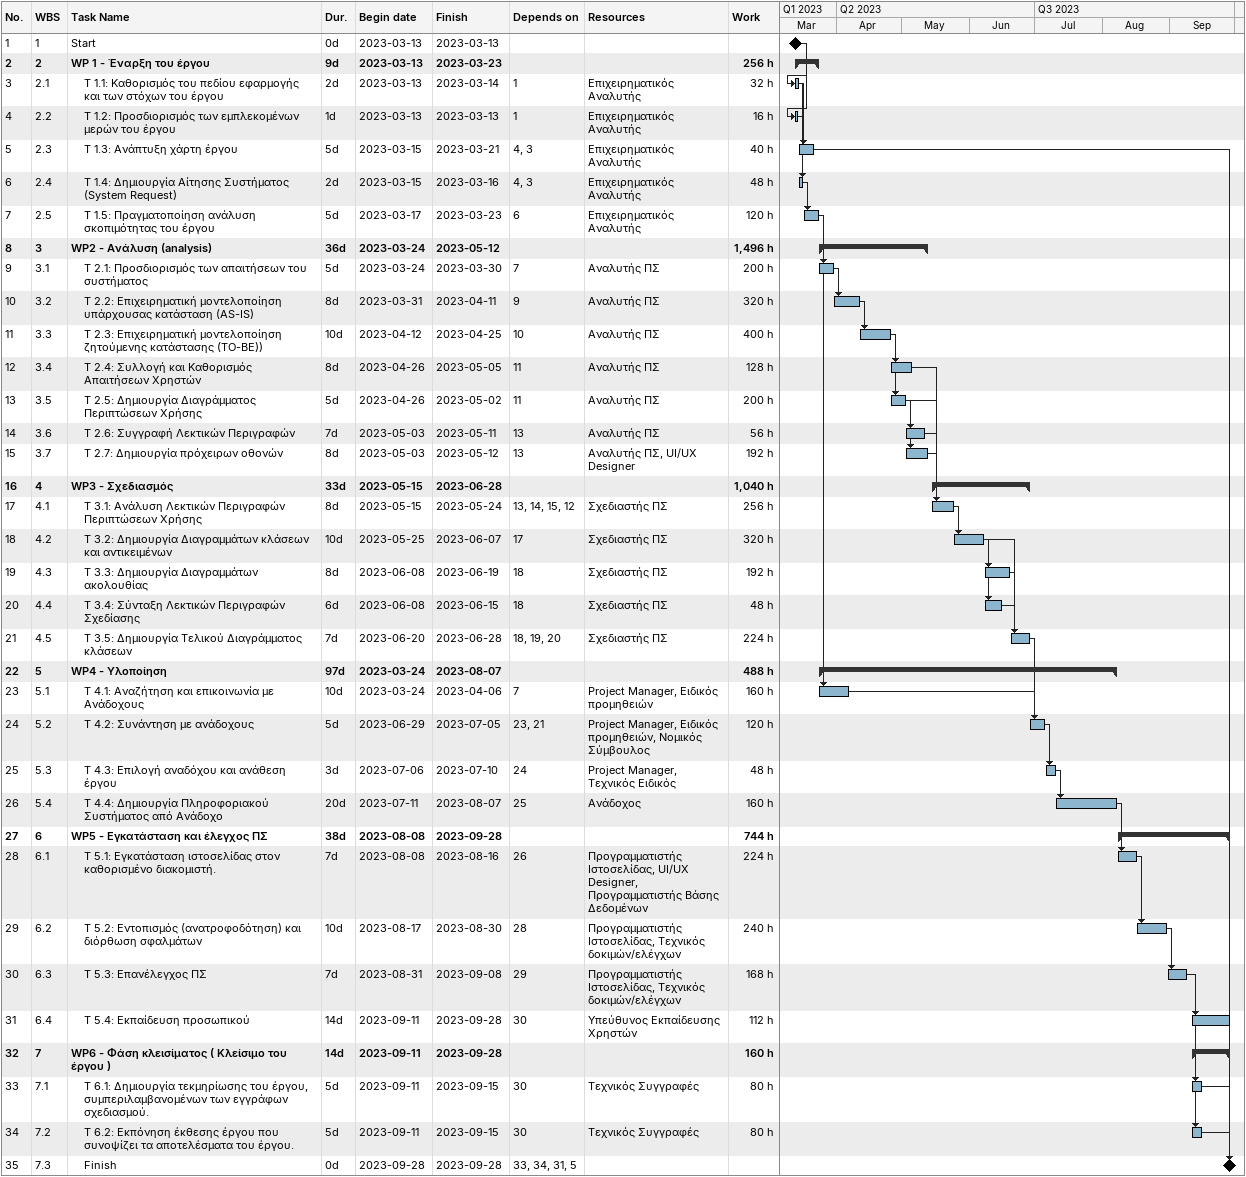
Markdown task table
| ID | WBS | Task | Duration | Start | Finish | Predecessors | Resources | Work (h) |
|---|---|---|---|---|---|---|---|---|
| 1 | 1 | Start | 0d | 2023-03-13 | 2023-03-13 |  |  |  |
| 2 | 2 | **WP 1 - Έναρξη του έργου** | 9d | 2023-03-13 | 2023-03-23 |  |  | 256 |
| 3 | 2.1 | T 1.1: Καθορισμός του πεδίου εφαρμογής και των στόχων του έργου | 2d | 2023-03-13 | 2023-03-14 | 1 | Επιχειρηματικός Αναλυτής | 32 |
| 4 | 2.2 | T 1.2: Προσδιορισμός των εμπλεκομένων μερών του έργου | 1d | 2023-03-13 | 2023-03-13 | 1 | Επιχειρηματικός Αναλυτής | 16 |
| 5 | 2.3 | T 1.3: Ανάπτυξη χάρτη έργου | 5d | 2023-03-15 | 2023-03-21 | 4, 3 | Επιχειρηματικός Αναλυτής | 40 |
| 6 | 2.4 | Τ 1.4: Δημιουργία Αίτησης Συστήματος (System Request) | 2d | 2023-03-15 | 2023-03-16 | 4, 3 | Επιχειρηματικός Αναλυτής | 48 |
| 7 | 2.5 | Τ 1.5: Πραγματοποίηση ανάλυση σκοπιμότητας του έργου | 5d | 2023-03-17 | 2023-03-23 | 6 | Επιχειρηματικός Αναλυτής | 120 |
| 8 | 3 | **WP2 - Ανάλυση (analysis)** | 36d | 2023-03-24 | 2023-05-12 |  |  | 1496 |
| 9 | 3.1 | T 2.1: Προσδιορισμός των απαιτήσεων του συστήματος | 5d | 2023-03-24 | 2023-03-30 | 7 | Αναλυτής ΠΣ | 200 |
| 10 | 3.2 | T 2.2: Επιχειρηματική μοντελοποίηση υπάρχουσας κατάσταση (ΑS-IS) | 8d | 2023-03-31 | 2023-04-11 | 9 | Αναλυτής ΠΣ | 320 |
| 11 | 3.3 | Τ 2.3: Επιχειρηματική μοντελοποίηση ζητούμενης κατάστασης (ΤΟ-ΒΕ)) | 10d | 2023-04-12 | 2023-04-25 | 10 | Αναλυτής ΠΣ | 400 |
| 12 | 3.4 | T 2.4: Συλλογή και Καθορισμός Απαιτήσεων Χρηστών | 8d | 2023-04-26 | 2023-05-05 | 11 | Αναλυτής ΠΣ | 128 |
| 13 | 3.5 | Τ 2.5: Δημιουργία Διαγράμματος Περιπτώσεων Χρήσης | 5d | 2023-04-26 | 2023-05-02 | 11 | Αναλυτής ΠΣ | 200 |
| 14 | 3.6 | Τ 2.6: Συγγραφή Λεκτικών Περιγραφών | 7d | 2023-05-03 | 2023-05-11 | 13 | Αναλυτής ΠΣ | 56 |
| 15 | 3.7 | T 2.7: Δημιουργία πρόχειρων οθονών | 8d | 2023-05-03 | 2023-05-12 | 13 | Αναλυτής ΠΣ, UI/UX Designer | 192 |
| 16 | 4 | **WP3 - Σχεδιασμός** | 33d | 2023-05-15 | 2023-06-28 |  |  | 1040 |
| 17 | 4.1 | Τ 3.1: Ανάλυση Λεκτικών Περιγραφών Περιπτώσεων Χρήσης | 8d | 2023-05-15 | 2023-05-24 | 13, 14, 15, 12 | Σχεδιαστής ΠΣ | 256 |
| 18 | 4.2 | Τ 3.2: Δημιουργία Διαγραμμάτων κλάσεων και αντικειμένων | 10d | 2023-05-25 | 2023-06-07 | 17 | Σχεδιαστής ΠΣ | 320 |
| 19 | 4.3 | Τ 3.3: Δημιουργία Διαγραμμάτων ακολουθίας | 8d | 2023-06-08 | 2023-06-19 | 18 | Σχεδιαστής ΠΣ | 192 |
| 20 | 4.4 | Τ 3.4: Σύνταξη Λεκτικών Περιγραφών Σχεδίασης | 6d | 2023-06-08 | 2023-06-15 | 18 | Σχεδιαστής ΠΣ | 48 |
| 21 | 4.5 | Τ 3.5: Δημιουργία Τελικού Διαγράμματος κλάσεων | 7d | 2023-06-20 | 2023-06-28 | 18, 19, 20 | Σχεδιαστής ΠΣ | 224 |
| 22 | 5 | **WP4 - Υλοποίηση** | 97d | 2023-03-24 | 2023-08-07 |  |  | 488 |
| 23 | 5.1 | T 4.1: Αναζήτηση και επικοινωνία με Ανάδοχους | 10d | 2023-03-24 | 2023-04-06 | 7 | Project Manager, Ειδικός προμηθειών | 160 |
| 24 | 5.2 | Τ 4.2: Συνάντηση με ανάδοχους | 5d | 2023-06-29 | 2023-07-05 | 23, 21 | Project Manager, Ειδικός προμηθειών, Νομικός Σύμβουλος | 120 |
| 25 | 5.3 | T 4.3: Επιλογή αναδόχου και ανάθεση έργου | 3d | 2023-07-06 | 2023-07-10 | 24 | Project Manager, Τεχνικός Ειδικός | 48 |
| 26 | 5.4 | Τ 4.4: Δημιουργία Πληροφοριακού Συστήματος από Ανάδοχο | 20d | 2023-07-11 | 2023-08-07 | 25 | Ανάδοχος | 160 |
| 27 | 6 | **WP5 - Εγκατάσταση και έλεγχος ΠΣ** | 38d | 2023-08-08 | 2023-09-28 |  |  | 744 |
| 28 | 6.1 | T 5.1: Εγκατάσταση ιστοσελίδας στον καθορισμένο διακομιστή. | 7d | 2023-08-08 | 2023-08-16 | 26 | Προγραμματιστής Ιστοσελίδας, UI/UX Designer, Προγραμματιστής Βάσης Δεδομένων | 224 |
| 29 | 6.2 | Τ 5.2: Εντοπισμός (ανατροφοδότηση) και διόρθωση σφαλμάτων | 10d | 2023-08-17 | 2023-08-30 | 28 | Προγραμματιστής Ιστοσελίδας, Τεχνικός δοκιμών/ελέγχων | 240 |
| 30 | 6.3 | Τ 5.3: Επανέλεγχος ΠΣ | 7d | 2023-08-31 | 2023-09-08 | 29 | Προγραμματιστής Ιστοσελίδας, Τεχνικός δοκιμών/ελέγχων | 168 |
| 31 | 6.4 | Τ 5.4: Εκπαίδευση προσωπικού | 14d | 2023-09-11 | 2023-09-28 | 30 | Υπεύθυνος Εκπαίδευσης Χρηστών | 112 |
| 32 | 7 | **WP6 - Φάση κλεισίματος ( Κλείσιμο του έργου )** | 14d | 2023-09-11 | 2023-09-28 |  |  | 160 |
| 33 | 7.1 | Τ 6.1: Δημιουργία τεκμηρίωσης του έργου, συμπεριλαμβανομένων των εγγράφων σχεδιασμού. | 5d | 2023-09-11 | 2023-09-15 | 30 | Τεχνικός Συγγραφές | 80 |
| 34 | 7.2 | Τ 6.2: Εκπόνηση έκθεσης έργου που συνοψίζει τα αποτελέσματα του έργου. | 5d | 2023-09-11 | 2023-09-15 | 30 | Τεχνικός Συγγραφές | 80 |
| 35 | 7.3 | Finish | 0d | 2023-09-28 | 2023-09-28 | 33, 34, 31, 5 |  |  |
